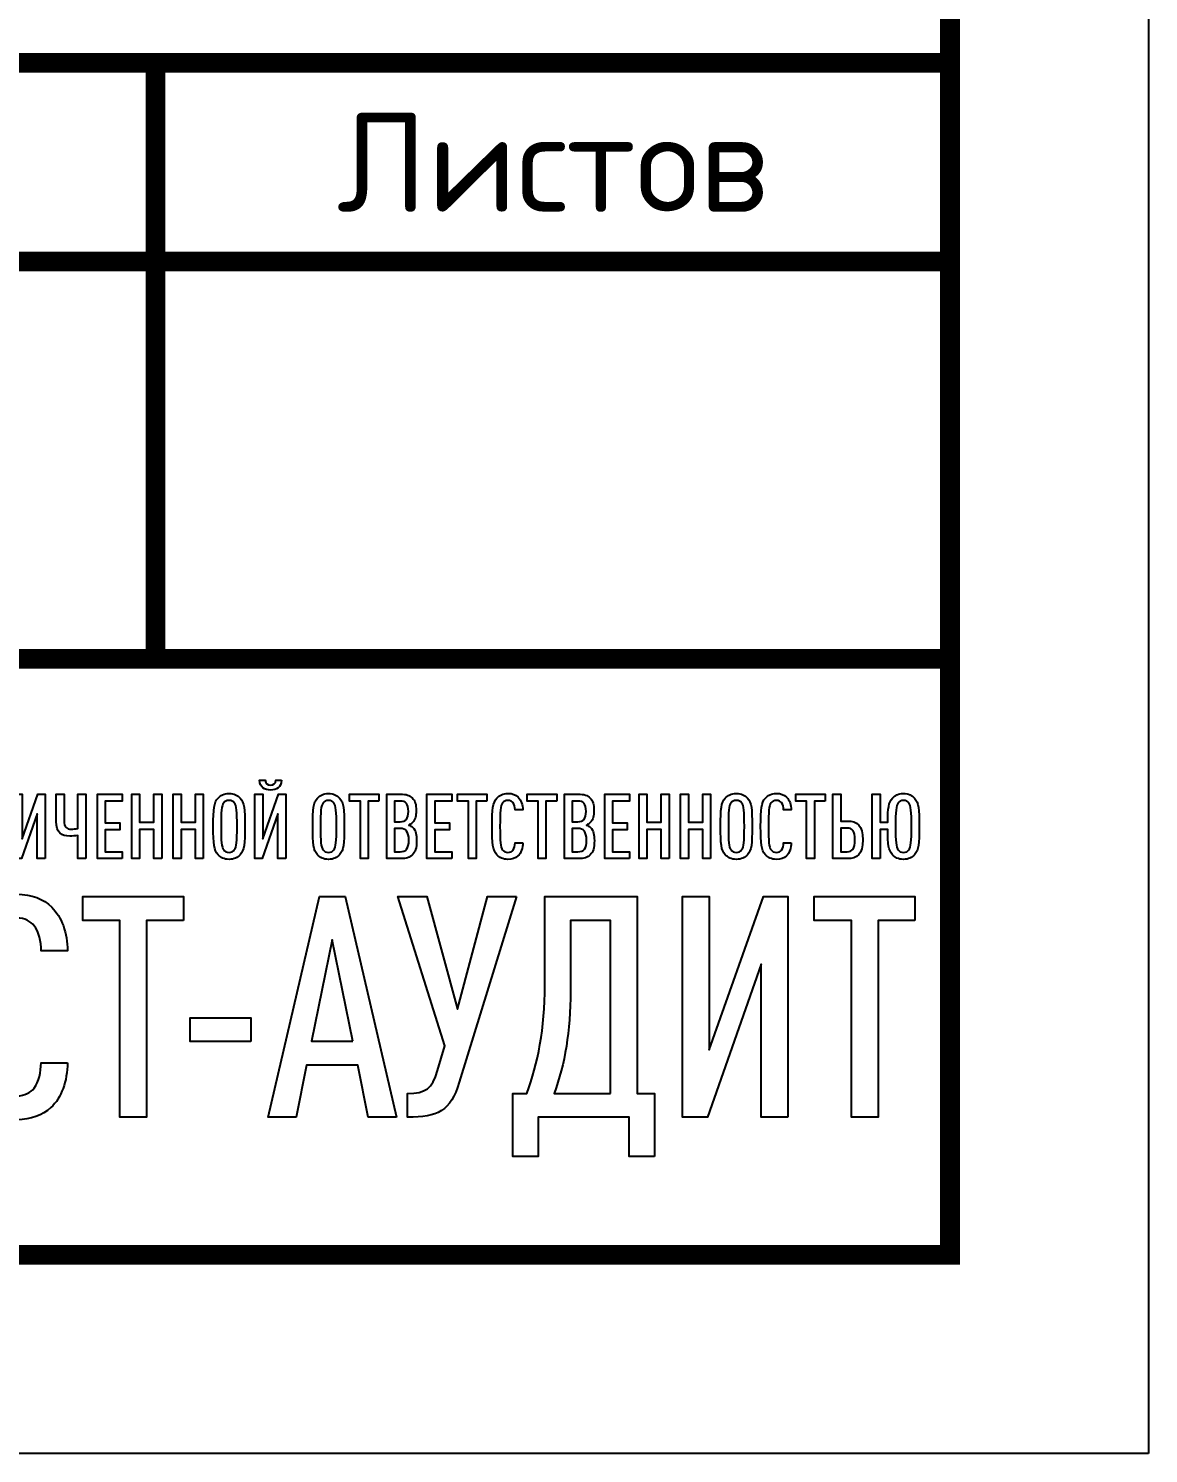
# Model space of a CAD drawing. Header units: millimetres. Extents: x -112426 to 6776, y 1218 to 38707.
# Drawn here: x 4247.24 to 4275.43, y 2272.46 to 2308.32 of the extents above; entities that cross this region are included whole.
import ezdxf
from ezdxf.enums import TextEntityAlignment as Align

# ---------------------------------------------------------------- set-up
doc = ezdxf.new("R2010")
doc.units = ezdxf.units.MM
doc.layers.add('layer 1', color=7, linetype='Continuous')
doc.styles.add('-ISOCPEUR-', font='isocpeur.ttf')

# ---------------------------------------------------------------- blocks, each defined once
blk = doc.blocks.new('Лого')
at = {"layer": 'layer 1', "color": 159}
for points, knots in [([(6.6198, 2.3792), (6.6198, 2.3792), (6.5883, 2.3792), (6.5883, 2.3792), (6.5883, 2.3792), (6.5862, 2.3604), (6.5751, 2.3523), (6.5583, 2.3523), (6.5583, 2.3523), (6.5415, 2.3523), (6.5304, 2.3604), (6.5283, 2.3792), (6.5283, 2.3792), (6.5283, 2.3792), (6.4968, 2.3792), (6.4968, 2.3792), (6.4968, 2.3792), (6.4994, 2.3391), (6.5243, 2.3239), (6.5583, 2.3239), (6.5583, 2.3239), (6.5923, 2.3239), (6.6172, 2.3391), (6.6198, 2.3792)], [0, 0, 0, 0, 0.142857, 0.142857, 0.142857, 0.142857, 0.285714, 0.285714, 0.285714, 0.285714, 0.428571, 0.428571, 0.428571, 0.428571, 0.571429, 0.571429, 0.571429, 0.571429, 0.714286, 0.714286, 0.714286, 0.714286, 1, 1, 1, 1]), ([(5.2946, 1.9399), (5.2946, 1.9399), (5.2946, 2.3015), (5.2946, 2.3015), (5.2946, 2.3015), (5.2946, 2.3015), (5.2545, 2.3015), (5.2545, 2.3015), (5.2545, 2.3015), (5.2545, 2.3015), (5.1656, 2.0501), (5.1656, 2.0501), (5.1656, 2.0501), (5.1656, 2.0501), (5.1656, 2.3015), (5.1656, 2.3015), (5.1656, 2.3015), (5.1656, 2.3015), (5.1219, 2.3015), (5.1219, 2.3015), (5.1219, 2.3015), (5.1219, 2.3015), (5.1219, 1.9399), (5.1219, 1.9399), (5.1219, 1.9399), (5.1219, 1.9399), (5.1625, 1.9399), (5.1625, 1.9399), (5.1625, 1.9399), (5.1625, 1.9399), (5.2509, 2.1908), (5.2509, 2.1908), (5.2509, 2.1908), (5.2509, 2.1908), (5.2509, 1.9399), (5.2509, 1.9399), (5.2509, 1.9399), (5.2509, 1.9399), (5.2946, 1.9399), (5.2946, 1.9399)], [0, 0, 0, 0, 0.090909, 0.090909, 0.090909, 0.090909, 0.181818, 0.181818, 0.181818, 0.181818, 0.272727, 0.272727, 0.272727, 0.272727, 0.363636, 0.363636, 0.363636, 0.363636, 0.454545, 0.454545, 0.454545, 0.454545, 0.545455, 0.545455, 0.545455, 0.545455, 0.636364, 0.636364, 0.636364, 0.636364, 0.727273, 0.727273, 0.727273, 0.727273, 0.818182, 0.818182, 0.818182, 0.818182, 1, 1, 1, 1]), ([(5.5227, 1.9399), (5.5227, 1.9399), (5.5227, 2.3015), (5.5227, 2.3015), (5.5227, 2.3015), (5.5227, 2.3015), (5.479, 2.3015), (5.479, 2.3015), (5.479, 2.3015), (5.479, 2.3015), (5.479, 2.1085), (5.479, 2.1085), (5.479, 2.1085), (5.4658, 2.1065), (5.4546, 2.1055), (5.4404, 2.1055), (5.4404, 2.1055), (5.4165, 2.1055), (5.4013, 2.1141), (5.4013, 2.1532), (5.4013, 2.1532), (5.4013, 2.1532), (5.4013, 2.3015), (5.4013, 2.3015), (5.4013, 2.3015), (5.4013, 2.3015), (5.3576, 2.3015), (5.3576, 2.3015), (5.3576, 2.3015), (5.3576, 2.3015), (5.3576, 2.1486), (5.3576, 2.1486), (5.3576, 2.1486), (5.3576, 2.0867), (5.384, 2.0664), (5.4338, 2.0664), (5.4338, 2.0664), (5.4485, 2.0664), (5.4627, 2.0674), (5.479, 2.0699), (5.479, 2.0699), (5.479, 2.0699), (5.479, 1.9399), (5.479, 1.9399), (5.479, 1.9399), (5.479, 1.9399), (5.5227, 1.9399), (5.5227, 1.9399)], [0, 0, 0, 0, 0.076923, 0.076923, 0.076923, 0.076923, 0.153846, 0.153846, 0.153846, 0.153846, 0.230769, 0.230769, 0.230769, 0.230769, 0.307692, 0.307692, 0.307692, 0.307692, 0.384615, 0.384615, 0.384615, 0.384615, 0.461538, 0.461538, 0.461538, 0.461538, 0.538462, 0.538462, 0.538462, 0.538462, 0.615385, 0.615385, 0.615385, 0.615385, 0.692308, 0.692308, 0.692308, 0.692308, 0.769231, 0.769231, 0.769231, 0.769231, 0.846154, 0.846154, 0.846154, 0.846154, 1, 1, 1, 1]), ([(5.7273, 1.9399), (5.7273, 1.9399), (5.7273, 1.979), (5.7273, 1.979), (5.7273, 1.979), (5.7273, 1.979), (5.6314, 1.979), (5.6314, 1.979), (5.6314, 1.979), (5.6314, 1.979), (5.6314, 2.1019), (5.6314, 2.1019), (5.6314, 2.1019), (5.6314, 2.1019), (5.7141, 2.1019), (5.7141, 2.1019), (5.7141, 2.1019), (5.7141, 2.1019), (5.7141, 2.141), (5.7141, 2.141), (5.7141, 2.141), (5.7141, 2.141), (5.6314, 2.141), (5.6314, 2.141), (5.6314, 2.141), (5.6314, 2.141), (5.6314, 2.2624), (5.6314, 2.2624), (5.6314, 2.2624), (5.6314, 2.2624), (5.7273, 2.2624), (5.7273, 2.2624), (5.7273, 2.2624), (5.7273, 2.2624), (5.7273, 2.3015), (5.7273, 2.3015), (5.7273, 2.3015), (5.7273, 2.3015), (5.5877, 2.3015), (5.5877, 2.3015), (5.5877, 2.3015), (5.5877, 2.3015), (5.5877, 1.9399), (5.5877, 1.9399), (5.5877, 1.9399), (5.5877, 1.9399), (5.7273, 1.9399), (5.7273, 1.9399)], [0, 0, 0, 0, 0.076923, 0.076923, 0.076923, 0.076923, 0.153846, 0.153846, 0.153846, 0.153846, 0.230769, 0.230769, 0.230769, 0.230769, 0.307692, 0.307692, 0.307692, 0.307692, 0.384615, 0.384615, 0.384615, 0.384615, 0.461538, 0.461538, 0.461538, 0.461538, 0.538462, 0.538462, 0.538462, 0.538462, 0.615385, 0.615385, 0.615385, 0.615385, 0.692308, 0.692308, 0.692308, 0.692308, 0.769231, 0.769231, 0.769231, 0.769231, 0.846154, 0.846154, 0.846154, 0.846154, 1, 1, 1, 1]), ([(5.9483, 1.9399), (5.9483, 1.9399), (5.9483, 2.3015), (5.9483, 2.3015), (5.9483, 2.3015), (5.9483, 2.3015), (5.9046, 2.3015), (5.9046, 2.3015), (5.9046, 2.3015), (5.9046, 2.3015), (5.9046, 2.1436), (5.9046, 2.1436), (5.9046, 2.1436), (5.9046, 2.1436), (5.8244, 2.1436), (5.8244, 2.1436), (5.8244, 2.1436), (5.8244, 2.1436), (5.8244, 2.3015), (5.8244, 2.3015), (5.8244, 2.3015), (5.8244, 2.3015), (5.7807, 2.3015), (5.7807, 2.3015), (5.7807, 2.3015), (5.7807, 2.3015), (5.7807, 1.9399), (5.7807, 1.9399), (5.7807, 1.9399), (5.7807, 1.9399), (5.8244, 1.9399), (5.8244, 1.9399), (5.8244, 1.9399), (5.8244, 1.9399), (5.8244, 2.1039), (5.8244, 2.1039), (5.8244, 2.1039), (5.8244, 2.1039), (5.9046, 2.1039), (5.9046, 2.1039), (5.9046, 2.1039), (5.9046, 2.1039), (5.9046, 1.9399), (5.9046, 1.9399), (5.9046, 1.9399), (5.9046, 1.9399), (5.9483, 1.9399), (5.9483, 1.9399)], [0, 0, 0, 0, 0.076923, 0.076923, 0.076923, 0.076923, 0.153846, 0.153846, 0.153846, 0.153846, 0.230769, 0.230769, 0.230769, 0.230769, 0.307692, 0.307692, 0.307692, 0.307692, 0.384615, 0.384615, 0.384615, 0.384615, 0.461538, 0.461538, 0.461538, 0.461538, 0.538462, 0.538462, 0.538462, 0.538462, 0.615385, 0.615385, 0.615385, 0.615385, 0.692308, 0.692308, 0.692308, 0.692308, 0.769231, 0.769231, 0.769231, 0.769231, 0.846154, 0.846154, 0.846154, 0.846154, 1, 1, 1, 1]), ([(6.1809, 1.9399), (6.1809, 1.9399), (6.1809, 2.3015), (6.1809, 2.3015), (6.1809, 2.3015), (6.1809, 2.3015), (6.1372, 2.3015), (6.1372, 2.3015), (6.1372, 2.3015), (6.1372, 2.3015), (6.1372, 2.1436), (6.1372, 2.1436), (6.1372, 2.1436), (6.1372, 2.1436), (6.057, 2.1436), (6.057, 2.1436), (6.057, 2.1436), (6.057, 2.1436), (6.057, 2.3015), (6.057, 2.3015), (6.057, 2.3015), (6.057, 2.3015), (6.0133, 2.3015), (6.0133, 2.3015), (6.0133, 2.3015), (6.0133, 2.3015), (6.0133, 1.9399), (6.0133, 1.9399), (6.0133, 1.9399), (6.0133, 1.9399), (6.057, 1.9399), (6.057, 1.9399), (6.057, 1.9399), (6.057, 1.9399), (6.057, 2.1039), (6.057, 2.1039), (6.057, 2.1039), (6.057, 2.1039), (6.1372, 2.1039), (6.1372, 2.1039), (6.1372, 2.1039), (6.1372, 2.1039), (6.1372, 1.9399), (6.1372, 1.9399), (6.1372, 1.9399), (6.1372, 1.9399), (6.1809, 1.9399), (6.1809, 1.9399)], [0, 0, 0, 0, 0.076923, 0.076923, 0.076923, 0.076923, 0.153846, 0.153846, 0.153846, 0.153846, 0.230769, 0.230769, 0.230769, 0.230769, 0.307692, 0.307692, 0.307692, 0.307692, 0.384615, 0.384615, 0.384615, 0.384615, 0.461538, 0.461538, 0.461538, 0.461538, 0.538462, 0.538462, 0.538462, 0.538462, 0.615385, 0.615385, 0.615385, 0.615385, 0.692308, 0.692308, 0.692308, 0.692308, 0.769231, 0.769231, 0.769231, 0.769231, 0.846154, 0.846154, 0.846154, 0.846154, 1, 1, 1, 1]), ([(6.4141, 2.1207), (6.4141, 2.2208), (6.411, 2.2533), (6.3877, 2.2792), (6.3877, 2.2792), (6.3734, 2.2949), (6.3541, 2.3056), (6.3257, 2.3056), (6.3257, 2.3056), (6.2972, 2.3056), (6.2779, 2.2949), (6.2637, 2.2792), (6.2637, 2.2792), (6.2404, 2.2533), (6.2373, 2.2208), (6.2373, 2.1207), (6.2373, 2.1207), (6.2373, 2.0206), (6.2404, 1.9881), (6.2637, 1.9622), (6.2637, 1.9622), (6.2779, 1.9465), (6.2972, 1.9358), (6.3257, 1.9358), (6.3257, 1.9358), (6.3541, 1.9358), (6.3734, 1.9465), (6.3877, 1.9622), (6.3877, 1.9622), (6.411, 1.9881), (6.4141, 2.0206), (6.4141, 2.1207)], [0, 0, 0, 0, 0.111111, 0.111111, 0.111111, 0.111111, 0.222222, 0.222222, 0.222222, 0.222222, 0.333333, 0.333333, 0.333333, 0.333333, 0.444444, 0.444444, 0.444444, 0.444444, 0.555556, 0.555556, 0.555556, 0.555556, 0.666667, 0.666667, 0.666667, 0.666667, 0.777778, 0.777778, 0.777778, 0.777778, 1, 1, 1, 1]), ([(6.3704, 2.1207), (6.3704, 2.0349), (6.3678, 2.0059), (6.3551, 1.9886), (6.3551, 1.9886), (6.349, 1.9805), (6.3399, 1.9749), (6.3257, 1.9749), (6.3257, 1.9749), (6.3115, 1.9749), (6.3018, 1.9805), (6.2957, 1.9886), (6.2957, 1.9886), (6.283, 2.0059), (6.281, 2.0349), (6.281, 2.1207), (6.281, 2.1207), (6.281, 2.2065), (6.283, 2.2355), (6.2957, 2.2528), (6.2957, 2.2528), (6.3018, 2.2609), (6.3115, 2.2665), (6.3257, 2.2665), (6.3257, 2.2665), (6.3399, 2.2665), (6.349, 2.2609), (6.3551, 2.2528), (6.3551, 2.2528), (6.3678, 2.2355), (6.3704, 2.2065), (6.3704, 2.1207)], [0, 0, 0, 0, 0.111111, 0.111111, 0.111111, 0.111111, 0.222222, 0.222222, 0.222222, 0.222222, 0.333333, 0.333333, 0.333333, 0.333333, 0.444444, 0.444444, 0.444444, 0.444444, 0.555556, 0.555556, 0.555556, 0.555556, 0.666667, 0.666667, 0.666667, 0.666667, 0.777778, 0.777778, 0.777778, 0.777778, 1, 1, 1, 1]), ([(6.6431, 1.9399), (6.6431, 1.9399), (6.6431, 2.3015), (6.6431, 2.3015), (6.6431, 2.3015), (6.6431, 2.3015), (6.603, 2.3015), (6.603, 2.3015), (6.603, 2.3015), (6.603, 2.3015), (6.5141, 2.0501), (6.5141, 2.0501), (6.5141, 2.0501), (6.5141, 2.0501), (6.5141, 2.3015), (6.5141, 2.3015), (6.5141, 2.3015), (6.5141, 2.3015), (6.4704, 2.3015), (6.4704, 2.3015), (6.4704, 2.3015), (6.4704, 2.3015), (6.4704, 1.9399), (6.4704, 1.9399), (6.4704, 1.9399), (6.4704, 1.9399), (6.5111, 1.9399), (6.5111, 1.9399), (6.5111, 1.9399), (6.5111, 1.9399), (6.5994, 2.1908), (6.5994, 2.1908), (6.5994, 2.1908), (6.5994, 2.1908), (6.5994, 1.9399), (6.5994, 1.9399), (6.5994, 1.9399), (6.5994, 1.9399), (6.6431, 1.9399), (6.6431, 1.9399)], [0, 0, 0, 0, 0.090909, 0.090909, 0.090909, 0.090909, 0.181818, 0.181818, 0.181818, 0.181818, 0.272727, 0.272727, 0.272727, 0.272727, 0.363636, 0.363636, 0.363636, 0.363636, 0.454545, 0.454545, 0.454545, 0.454545, 0.545455, 0.545455, 0.545455, 0.545455, 0.636364, 0.636364, 0.636364, 0.636364, 0.727273, 0.727273, 0.727273, 0.727273, 0.818182, 0.818182, 0.818182, 0.818182, 1, 1, 1, 1]), ([(6.9712, 2.1207), (6.9712, 2.2208), (6.9682, 2.2533), (6.9448, 2.2792), (6.9448, 2.2792), (6.9306, 2.2949), (6.9113, 2.3056), (6.8829, 2.3056), (6.8829, 2.3056), (6.8544, 2.3056), (6.8351, 2.2949), (6.8209, 2.2792), (6.8209, 2.2792), (6.7975, 2.2533), (6.7945, 2.2208), (6.7945, 2.1207), (6.7945, 2.1207), (6.7945, 2.0206), (6.7975, 1.9881), (6.8209, 1.9622), (6.8209, 1.9622), (6.8351, 1.9465), (6.8544, 1.9358), (6.8829, 1.9358), (6.8829, 1.9358), (6.9113, 1.9358), (6.9306, 1.9465), (6.9448, 1.9622), (6.9448, 1.9622), (6.9682, 1.9881), (6.9712, 2.0206), (6.9712, 2.1207)], [0, 0, 0, 0, 0.111111, 0.111111, 0.111111, 0.111111, 0.222222, 0.222222, 0.222222, 0.222222, 0.333333, 0.333333, 0.333333, 0.333333, 0.444444, 0.444444, 0.444444, 0.444444, 0.555556, 0.555556, 0.555556, 0.555556, 0.666667, 0.666667, 0.666667, 0.666667, 0.777778, 0.777778, 0.777778, 0.777778, 1, 1, 1, 1]), ([(6.9276, 2.1207), (6.9276, 2.0349), (6.925, 2.0059), (6.9123, 1.9886), (6.9123, 1.9886), (6.9062, 1.9805), (6.8971, 1.9749), (6.8829, 1.9749), (6.8829, 1.9749), (6.8686, 1.9749), (6.859, 1.9805), (6.8529, 1.9886), (6.8529, 1.9886), (6.8402, 2.0059), (6.8382, 2.0349), (6.8382, 2.1207), (6.8382, 2.1207), (6.8382, 2.2065), (6.8402, 2.2355), (6.8529, 2.2528), (6.8529, 2.2528), (6.859, 2.2609), (6.8686, 2.2665), (6.8829, 2.2665), (6.8829, 2.2665), (6.8971, 2.2665), (6.9062, 2.2609), (6.9123, 2.2528), (6.9123, 2.2528), (6.925, 2.2355), (6.9276, 2.2065), (6.9276, 2.1207)], [0, 0, 0, 0, 0.111111, 0.111111, 0.111111, 0.111111, 0.222222, 0.222222, 0.222222, 0.222222, 0.333333, 0.333333, 0.333333, 0.333333, 0.444444, 0.444444, 0.444444, 0.444444, 0.555556, 0.555556, 0.555556, 0.555556, 0.666667, 0.666667, 0.666667, 0.666667, 0.777778, 0.777778, 0.777778, 0.777778, 1, 1, 1, 1]), ([(7.1658, 2.2624), (7.1658, 2.2624), (7.1658, 2.3015), (7.1658, 2.3015), (7.1658, 2.3015), (7.1658, 2.3015), (7.0007, 2.3015), (7.0007, 2.3015), (7.0007, 2.3015), (7.0007, 2.3015), (7.0007, 2.2624), (7.0007, 2.2624), (7.0007, 2.2624), (7.0007, 2.2624), (7.0617, 2.2624), (7.0617, 2.2624), (7.0617, 2.2624), (7.0617, 2.2624), (7.0617, 1.9399), (7.0617, 1.9399), (7.0617, 1.9399), (7.0617, 1.9399), (7.1053, 1.9399), (7.1053, 1.9399), (7.1053, 1.9399), (7.1053, 1.9399), (7.1053, 2.2624), (7.1053, 2.2624), (7.1053, 2.2624), (7.1053, 2.2624), (7.1658, 2.2624), (7.1658, 2.2624)], [0, 0, 0, 0, 0.111111, 0.111111, 0.111111, 0.111111, 0.222222, 0.222222, 0.222222, 0.222222, 0.333333, 0.333333, 0.333333, 0.333333, 0.444444, 0.444444, 0.444444, 0.444444, 0.555556, 0.555556, 0.555556, 0.555556, 0.666667, 0.666667, 0.666667, 0.666667, 0.777778, 0.777778, 0.777778, 0.777778, 1, 1, 1, 1]), ([(7.3766, 2.0415), (7.3766, 2.0725), (7.3735, 2.0968), (7.3547, 2.1151), (7.3547, 2.1151), (7.3486, 2.1207), (7.3405, 2.1258), (7.3324, 2.1283), (7.3324, 2.1283), (7.3395, 2.1314), (7.3466, 2.1359), (7.3527, 2.142), (7.3527, 2.142), (7.3705, 2.1593), (7.374, 2.1806), (7.374, 2.2065), (7.374, 2.2065), (7.374, 2.2457), (7.3684, 2.2634), (7.3527, 2.2797), (7.3527, 2.2797), (7.338, 2.2949), (7.3187, 2.3015), (7.2867, 2.3015), (7.2867, 2.3015), (7.2867, 2.3015), (7.209, 2.3015), (7.209, 2.3015), (7.209, 2.3015), (7.209, 2.3015), (7.209, 1.9399), (7.209, 1.9399), (7.209, 1.9399), (7.209, 1.9399), (7.2867, 1.9399), (7.2867, 1.9399), (7.2867, 1.9399), (7.3187, 1.9399), (7.3385, 1.9465), (7.3532, 1.9617), (7.3532, 1.9617), (7.3695, 1.9785), (7.3766, 1.9978), (7.3766, 2.0415)], [0, 0, 0, 0, 0.083333, 0.083333, 0.083333, 0.083333, 0.166667, 0.166667, 0.166667, 0.166667, 0.25, 0.25, 0.25, 0.25, 0.333333, 0.333333, 0.333333, 0.333333, 0.416667, 0.416667, 0.416667, 0.416667, 0.5, 0.5, 0.5, 0.5, 0.583333, 0.583333, 0.583333, 0.583333, 0.666667, 0.666667, 0.666667, 0.666667, 0.75, 0.75, 0.75, 0.75, 0.833333, 0.833333, 0.833333, 0.833333, 1, 1, 1, 1]), ([(7.3303, 2.2045), (7.3303, 2.1634), (7.3156, 2.1466), (7.2846, 2.1466), (7.2846, 2.1466), (7.2846, 2.1466), (7.2526, 2.1466), (7.2526, 2.1466), (7.2526, 2.1466), (7.2526, 2.1466), (7.2526, 2.2624), (7.2526, 2.2624), (7.2526, 2.2624), (7.2526, 2.2624), (7.2846, 2.2624), (7.2846, 2.2624), (7.2846, 2.2624), (7.3161, 2.2624), (7.3303, 2.2482), (7.3303, 2.2045)], [0, 0, 0, 0, 0.166667, 0.166667, 0.166667, 0.166667, 0.333333, 0.333333, 0.333333, 0.333333, 0.5, 0.5, 0.5, 0.5, 0.666667, 0.666667, 0.666667, 0.666667, 1, 1, 1, 1]), ([(7.5741, 1.9399), (7.5741, 1.9399), (7.5741, 1.979), (7.5741, 1.979), (7.5741, 1.979), (7.5741, 1.979), (7.4782, 1.979), (7.4782, 1.979), (7.4782, 1.979), (7.4782, 1.979), (7.4782, 2.1019), (7.4782, 2.1019), (7.4782, 2.1019), (7.4782, 2.1019), (7.5609, 2.1019), (7.5609, 2.1019), (7.5609, 2.1019), (7.5609, 2.1019), (7.5609, 2.141), (7.5609, 2.141), (7.5609, 2.141), (7.5609, 2.141), (7.4782, 2.141), (7.4782, 2.141), (7.4782, 2.141), (7.4782, 2.141), (7.4782, 2.2624), (7.4782, 2.2624), (7.4782, 2.2624), (7.4782, 2.2624), (7.5741, 2.2624), (7.5741, 2.2624), (7.5741, 2.2624), (7.5741, 2.2624), (7.5741, 2.3015), (7.5741, 2.3015), (7.5741, 2.3015), (7.5741, 2.3015), (7.4345, 2.3015), (7.4345, 2.3015), (7.4345, 2.3015), (7.4345, 2.3015), (7.4345, 1.9399), (7.4345, 1.9399), (7.4345, 1.9399), (7.4345, 1.9399), (7.5741, 1.9399), (7.5741, 1.9399)], [0, 0, 0, 0, 0.076923, 0.076923, 0.076923, 0.076923, 0.153846, 0.153846, 0.153846, 0.153846, 0.230769, 0.230769, 0.230769, 0.230769, 0.307692, 0.307692, 0.307692, 0.307692, 0.384615, 0.384615, 0.384615, 0.384615, 0.461538, 0.461538, 0.461538, 0.461538, 0.538462, 0.538462, 0.538462, 0.538462, 0.615385, 0.615385, 0.615385, 0.615385, 0.692308, 0.692308, 0.692308, 0.692308, 0.769231, 0.769231, 0.769231, 0.769231, 0.846154, 0.846154, 0.846154, 0.846154, 1, 1, 1, 1]), ([(7.7707, 2.2624), (7.7707, 2.2624), (7.7707, 2.3015), (7.7707, 2.3015), (7.7707, 2.3015), (7.7707, 2.3015), (7.6056, 2.3015), (7.6056, 2.3015), (7.6056, 2.3015), (7.6056, 2.3015), (7.6056, 2.2624), (7.6056, 2.2624), (7.6056, 2.2624), (7.6056, 2.2624), (7.6666, 2.2624), (7.6666, 2.2624), (7.6666, 2.2624), (7.6666, 2.2624), (7.6666, 1.9399), (7.6666, 1.9399), (7.6666, 1.9399), (7.6666, 1.9399), (7.7103, 1.9399), (7.7103, 1.9399), (7.7103, 1.9399), (7.7103, 1.9399), (7.7103, 2.2624), (7.7103, 2.2624), (7.7103, 2.2624), (7.7103, 2.2624), (7.7707, 2.2624), (7.7707, 2.2624)], [0, 0, 0, 0, 0.111111, 0.111111, 0.111111, 0.111111, 0.222222, 0.222222, 0.222222, 0.222222, 0.333333, 0.333333, 0.333333, 0.333333, 0.444444, 0.444444, 0.444444, 0.444444, 0.555556, 0.555556, 0.555556, 0.555556, 0.666667, 0.666667, 0.666667, 0.666667, 0.777778, 0.777778, 0.777778, 0.777778, 1, 1, 1, 1]), ([(7.9719, 2.0293), (7.9719, 2.0293), (7.9287, 2.0293), (7.9287, 2.0293), (7.9287, 2.0293), (7.9282, 2.014), (7.9251, 1.9983), (7.917, 1.9876), (7.917, 1.9876), (7.9114, 1.9805), (7.9023, 1.9749), (7.8886, 1.9749), (7.8886, 1.9749), (7.8743, 1.9749), (7.8647, 1.9805), (7.8586, 1.9886), (7.8586, 1.9886), (7.8459, 2.0059), (7.8439, 2.0349), (7.8439, 2.1207), (7.8439, 2.1207), (7.8439, 2.2065), (7.8459, 2.2355), (7.8586, 2.2528), (7.8586, 2.2528), (7.8647, 2.2609), (7.8743, 2.2665), (7.8886, 2.2665), (7.8886, 2.2665), (7.9023, 2.2665), (7.9114, 2.2609), (7.917, 2.2538), (7.917, 2.2538), (7.9256, 2.2431), (7.9282, 2.2279), (7.9287, 2.2126), (7.9287, 2.2126), (7.9287, 2.2126), (7.9719, 2.2126), (7.9719, 2.2126), (7.9719, 2.2126), (7.9713, 2.2421), (7.9627, 2.268), (7.946, 2.2843), (7.946, 2.2843), (7.9317, 2.298), (7.914, 2.3056), (7.8886, 2.3056), (7.8886, 2.3056), (7.8601, 2.3056), (7.8403, 2.2949), (7.8266, 2.2792), (7.8266, 2.2792), (7.8027, 2.2517), (7.8002, 2.2208), (7.8002, 2.1207), (7.8002, 2.1207), (7.8002, 2.0206), (7.8027, 1.9897), (7.8266, 1.9622), (7.8266, 1.9622), (7.8403, 1.9465), (7.8601, 1.9358), (7.8886, 1.9358), (7.8886, 1.9358), (7.9124, 1.9358), (7.9302, 1.9429), (7.9444, 1.9556), (7.9444, 1.9556), (7.9622, 1.9719), (7.9713, 1.9988), (7.9719, 2.0293)], [0, 0, 0, 0, 0.052632, 0.052632, 0.052632, 0.052632, 0.105263, 0.105263, 0.105263, 0.105263, 0.157895, 0.157895, 0.157895, 0.157895, 0.210526, 0.210526, 0.210526, 0.210526, 0.263158, 0.263158, 0.263158, 0.263158, 0.315789, 0.315789, 0.315789, 0.315789, 0.368421, 0.368421, 0.368421, 0.368421, 0.421053, 0.421053, 0.421053, 0.421053, 0.473684, 0.473684, 0.473684, 0.473684, 0.526316, 0.526316, 0.526316, 0.526316, 0.578947, 0.578947, 0.578947, 0.578947, 0.631579, 0.631579, 0.631579, 0.631579, 0.684211, 0.684211, 0.684211, 0.684211, 0.736842, 0.736842, 0.736842, 0.736842, 0.789474, 0.789474, 0.789474, 0.789474, 0.842105, 0.842105, 0.842105, 0.842105, 0.894737, 0.894737, 0.894737, 0.894737, 1, 1, 1, 1]), ([(8.1618, 2.2624), (8.1618, 2.2624), (8.1618, 2.3015), (8.1618, 2.3015), (8.1618, 2.3015), (8.1618, 2.3015), (7.9967, 2.3015), (7.9967, 2.3015), (7.9967, 2.3015), (7.9967, 2.3015), (7.9967, 2.2624), (7.9967, 2.2624), (7.9967, 2.2624), (7.9967, 2.2624), (8.0577, 2.2624), (8.0577, 2.2624), (8.0577, 2.2624), (8.0577, 2.2624), (8.0577, 1.9399), (8.0577, 1.9399), (8.0577, 1.9399), (8.0577, 1.9399), (8.1014, 1.9399), (8.1014, 1.9399), (8.1014, 1.9399), (8.1014, 1.9399), (8.1014, 2.2624), (8.1014, 2.2624), (8.1014, 2.2624), (8.1014, 2.2624), (8.1618, 2.2624), (8.1618, 2.2624)], [0, 0, 0, 0, 0.111111, 0.111111, 0.111111, 0.111111, 0.222222, 0.222222, 0.222222, 0.222222, 0.333333, 0.333333, 0.333333, 0.333333, 0.444444, 0.444444, 0.444444, 0.444444, 0.555556, 0.555556, 0.555556, 0.555556, 0.666667, 0.666667, 0.666667, 0.666667, 0.777778, 0.777778, 0.777778, 0.777778, 1, 1, 1, 1]), ([(8.3726, 2.0415), (8.3726, 2.0725), (8.3696, 2.0968), (8.3508, 2.1151), (8.3508, 2.1151), (8.3447, 2.1207), (8.3365, 2.1258), (8.3284, 2.1283), (8.3284, 2.1283), (8.3355, 2.1314), (8.3426, 2.1359), (8.3487, 2.142), (8.3487, 2.142), (8.3665, 2.1593), (8.3701, 2.1806), (8.3701, 2.2065), (8.3701, 2.2065), (8.3701, 2.2457), (8.3645, 2.2634), (8.3487, 2.2797), (8.3487, 2.2797), (8.334, 2.2949), (8.3147, 2.3015), (8.2827, 2.3015), (8.2827, 2.3015), (8.2827, 2.3015), (8.205, 2.3015), (8.205, 2.3015), (8.205, 2.3015), (8.205, 2.3015), (8.205, 1.9399), (8.205, 1.9399), (8.205, 1.9399), (8.205, 1.9399), (8.2827, 1.9399), (8.2827, 1.9399), (8.2827, 1.9399), (8.3147, 1.9399), (8.3345, 1.9465), (8.3492, 1.9617), (8.3492, 1.9617), (8.3655, 1.9785), (8.3726, 1.9978), (8.3726, 2.0415)], [0, 0, 0, 0, 0.083333, 0.083333, 0.083333, 0.083333, 0.166667, 0.166667, 0.166667, 0.166667, 0.25, 0.25, 0.25, 0.25, 0.333333, 0.333333, 0.333333, 0.333333, 0.416667, 0.416667, 0.416667, 0.416667, 0.5, 0.5, 0.5, 0.5, 0.583333, 0.583333, 0.583333, 0.583333, 0.666667, 0.666667, 0.666667, 0.666667, 0.75, 0.75, 0.75, 0.75, 0.833333, 0.833333, 0.833333, 0.833333, 1, 1, 1, 1]), ([(8.3264, 2.2045), (8.3264, 2.1634), (8.3117, 2.1466), (8.2807, 2.1466), (8.2807, 2.1466), (8.2807, 2.1466), (8.2487, 2.1466), (8.2487, 2.1466), (8.2487, 2.1466), (8.2487, 2.1466), (8.2487, 2.2624), (8.2487, 2.2624), (8.2487, 2.2624), (8.2487, 2.2624), (8.2807, 2.2624), (8.2807, 2.2624), (8.2807, 2.2624), (8.3122, 2.2624), (8.3264, 2.2482), (8.3264, 2.2045)], [0, 0, 0, 0, 0.166667, 0.166667, 0.166667, 0.166667, 0.333333, 0.333333, 0.333333, 0.333333, 0.5, 0.5, 0.5, 0.5, 0.666667, 0.666667, 0.666667, 0.666667, 1, 1, 1, 1]), ([(8.5702, 1.9399), (8.5702, 1.9399), (8.5702, 1.979), (8.5702, 1.979), (8.5702, 1.979), (8.5702, 1.979), (8.4742, 1.979), (8.4742, 1.979), (8.4742, 1.979), (8.4742, 1.979), (8.4742, 2.1019), (8.4742, 2.1019), (8.4742, 2.1019), (8.4742, 2.1019), (8.557, 2.1019), (8.557, 2.1019), (8.557, 2.1019), (8.557, 2.1019), (8.557, 2.141), (8.557, 2.141), (8.557, 2.141), (8.557, 2.141), (8.4742, 2.141), (8.4742, 2.141), (8.4742, 2.141), (8.4742, 2.141), (8.4742, 2.2624), (8.4742, 2.2624), (8.4742, 2.2624), (8.4742, 2.2624), (8.5702, 2.2624), (8.5702, 2.2624), (8.5702, 2.2624), (8.5702, 2.2624), (8.5702, 2.3015), (8.5702, 2.3015), (8.5702, 2.3015), (8.5702, 2.3015), (8.4305, 2.3015), (8.4305, 2.3015), (8.4305, 2.3015), (8.4305, 2.3015), (8.4305, 1.9399), (8.4305, 1.9399), (8.4305, 1.9399), (8.4305, 1.9399), (8.5702, 1.9399), (8.5702, 1.9399)], [0, 0, 0, 0, 0.076923, 0.076923, 0.076923, 0.076923, 0.153846, 0.153846, 0.153846, 0.153846, 0.230769, 0.230769, 0.230769, 0.230769, 0.307692, 0.307692, 0.307692, 0.307692, 0.384615, 0.384615, 0.384615, 0.384615, 0.461538, 0.461538, 0.461538, 0.461538, 0.538462, 0.538462, 0.538462, 0.538462, 0.615385, 0.615385, 0.615385, 0.615385, 0.692308, 0.692308, 0.692308, 0.692308, 0.769231, 0.769231, 0.769231, 0.769231, 0.846154, 0.846154, 0.846154, 0.846154, 1, 1, 1, 1]), ([(8.7911, 1.9399), (8.7911, 1.9399), (8.7911, 2.3015), (8.7911, 2.3015), (8.7911, 2.3015), (8.7911, 2.3015), (8.7474, 2.3015), (8.7474, 2.3015), (8.7474, 2.3015), (8.7474, 2.3015), (8.7474, 2.1436), (8.7474, 2.1436), (8.7474, 2.1436), (8.7474, 2.1436), (8.6672, 2.1436), (8.6672, 2.1436), (8.6672, 2.1436), (8.6672, 2.1436), (8.6672, 2.3015), (8.6672, 2.3015), (8.6672, 2.3015), (8.6672, 2.3015), (8.6235, 2.3015), (8.6235, 2.3015), (8.6235, 2.3015), (8.6235, 2.3015), (8.6235, 1.9399), (8.6235, 1.9399), (8.6235, 1.9399), (8.6235, 1.9399), (8.6672, 1.9399), (8.6672, 1.9399), (8.6672, 1.9399), (8.6672, 1.9399), (8.6672, 2.1039), (8.6672, 2.1039), (8.6672, 2.1039), (8.6672, 2.1039), (8.7474, 2.1039), (8.7474, 2.1039), (8.7474, 2.1039), (8.7474, 2.1039), (8.7474, 1.9399), (8.7474, 1.9399), (8.7474, 1.9399), (8.7474, 1.9399), (8.7911, 1.9399), (8.7911, 1.9399)], [0, 0, 0, 0, 0.076923, 0.076923, 0.076923, 0.076923, 0.153846, 0.153846, 0.153846, 0.153846, 0.230769, 0.230769, 0.230769, 0.230769, 0.307692, 0.307692, 0.307692, 0.307692, 0.384615, 0.384615, 0.384615, 0.384615, 0.461538, 0.461538, 0.461538, 0.461538, 0.538462, 0.538462, 0.538462, 0.538462, 0.615385, 0.615385, 0.615385, 0.615385, 0.692308, 0.692308, 0.692308, 0.692308, 0.769231, 0.769231, 0.769231, 0.769231, 0.846154, 0.846154, 0.846154, 0.846154, 1, 1, 1, 1]), ([(9.0238, 1.9399), (9.0238, 1.9399), (9.0238, 2.3015), (9.0238, 2.3015), (9.0238, 2.3015), (9.0238, 2.3015), (8.9801, 2.3015), (8.9801, 2.3015), (8.9801, 2.3015), (8.9801, 2.3015), (8.9801, 2.1436), (8.9801, 2.1436), (8.9801, 2.1436), (8.9801, 2.1436), (8.8998, 2.1436), (8.8998, 2.1436), (8.8998, 2.1436), (8.8998, 2.1436), (8.8998, 2.3015), (8.8998, 2.3015), (8.8998, 2.3015), (8.8998, 2.3015), (8.8561, 2.3015), (8.8561, 2.3015), (8.8561, 2.3015), (8.8561, 2.3015), (8.8561, 1.9399), (8.8561, 1.9399), (8.8561, 1.9399), (8.8561, 1.9399), (8.8998, 1.9399), (8.8998, 1.9399), (8.8998, 1.9399), (8.8998, 1.9399), (8.8998, 2.1039), (8.8998, 2.1039), (8.8998, 2.1039), (8.8998, 2.1039), (8.9801, 2.1039), (8.9801, 2.1039), (8.9801, 2.1039), (8.9801, 2.1039), (8.9801, 1.9399), (8.9801, 1.9399), (8.9801, 1.9399), (8.9801, 1.9399), (9.0238, 1.9399), (9.0238, 1.9399)], [0, 0, 0, 0, 0.076923, 0.076923, 0.076923, 0.076923, 0.153846, 0.153846, 0.153846, 0.153846, 0.230769, 0.230769, 0.230769, 0.230769, 0.307692, 0.307692, 0.307692, 0.307692, 0.384615, 0.384615, 0.384615, 0.384615, 0.461538, 0.461538, 0.461538, 0.461538, 0.538462, 0.538462, 0.538462, 0.538462, 0.615385, 0.615385, 0.615385, 0.615385, 0.692308, 0.692308, 0.692308, 0.692308, 0.769231, 0.769231, 0.769231, 0.769231, 0.846154, 0.846154, 0.846154, 0.846154, 1, 1, 1, 1]), ([(9.2569, 2.1207), (9.2569, 2.2208), (9.2538, 2.2533), (9.2305, 2.2792), (9.2305, 2.2792), (9.2163, 2.2949), (9.197, 2.3056), (9.1685, 2.3056), (9.1685, 2.3056), (9.1401, 2.3056), (9.1208, 2.2949), (9.1065, 2.2792), (9.1065, 2.2792), (9.0832, 2.2533), (9.0801, 2.2208), (9.0801, 2.1207), (9.0801, 2.1207), (9.0801, 2.0206), (9.0832, 1.9881), (9.1065, 1.9622), (9.1065, 1.9622), (9.1208, 1.9465), (9.1401, 1.9358), (9.1685, 1.9358), (9.1685, 1.9358), (9.197, 1.9358), (9.2163, 1.9465), (9.2305, 1.9622), (9.2305, 1.9622), (9.2538, 1.9881), (9.2569, 2.0206), (9.2569, 2.1207)], [0, 0, 0, 0, 0.111111, 0.111111, 0.111111, 0.111111, 0.222222, 0.222222, 0.222222, 0.222222, 0.333333, 0.333333, 0.333333, 0.333333, 0.444444, 0.444444, 0.444444, 0.444444, 0.555556, 0.555556, 0.555556, 0.555556, 0.666667, 0.666667, 0.666667, 0.666667, 0.777778, 0.777778, 0.777778, 0.777778, 1, 1, 1, 1]), ([(9.2132, 2.1207), (9.2132, 2.0349), (9.2107, 2.0059), (9.198, 1.9886), (9.198, 1.9886), (9.1919, 1.9805), (9.1827, 1.9749), (9.1685, 1.9749), (9.1685, 1.9749), (9.1543, 1.9749), (9.1446, 1.9805), (9.1385, 1.9886), (9.1385, 1.9886), (9.1259, 2.0059), (9.1238, 2.0349), (9.1238, 2.1207), (9.1238, 2.1207), (9.1238, 2.2065), (9.1259, 2.2355), (9.1385, 2.2528), (9.1385, 2.2528), (9.1446, 2.2609), (9.1543, 2.2665), (9.1685, 2.2665), (9.1685, 2.2665), (9.1827, 2.2665), (9.1919, 2.2609), (9.198, 2.2528), (9.198, 2.2528), (9.2107, 2.2355), (9.2132, 2.2065), (9.2132, 2.1207)], [0, 0, 0, 0, 0.111111, 0.111111, 0.111111, 0.111111, 0.222222, 0.222222, 0.222222, 0.222222, 0.333333, 0.333333, 0.333333, 0.333333, 0.444444, 0.444444, 0.444444, 0.444444, 0.555556, 0.555556, 0.555556, 0.555556, 0.666667, 0.666667, 0.666667, 0.666667, 0.777778, 0.777778, 0.777778, 0.777778, 1, 1, 1, 1]), ([(9.4763, 2.0293), (9.4763, 2.0293), (9.4331, 2.0293), (9.4331, 2.0293), (9.4331, 2.0293), (9.4326, 2.014), (9.4296, 1.9983), (9.4215, 1.9876), (9.4215, 1.9876), (9.4159, 1.9805), (9.4067, 1.9749), (9.393, 1.9749), (9.393, 1.9749), (9.3788, 1.9749), (9.3691, 1.9805), (9.363, 1.9886), (9.363, 1.9886), (9.3504, 2.0059), (9.3483, 2.0349), (9.3483, 2.1207), (9.3483, 2.1207), (9.3483, 2.2065), (9.3504, 2.2355), (9.363, 2.2528), (9.363, 2.2528), (9.3691, 2.2609), (9.3788, 2.2665), (9.393, 2.2665), (9.393, 2.2665), (9.4067, 2.2665), (9.4159, 2.2609), (9.4215, 2.2538), (9.4215, 2.2538), (9.4301, 2.2431), (9.4326, 2.2279), (9.4331, 2.2126), (9.4331, 2.2126), (9.4331, 2.2126), (9.4763, 2.2126), (9.4763, 2.2126), (9.4763, 2.2126), (9.4758, 2.2421), (9.4672, 2.268), (9.4504, 2.2843), (9.4504, 2.2843), (9.4362, 2.298), (9.4184, 2.3056), (9.393, 2.3056), (9.393, 2.3056), (9.3646, 2.3056), (9.3448, 2.2949), (9.331, 2.2792), (9.331, 2.2792), (9.3072, 2.2517), (9.3046, 2.2208), (9.3046, 2.1207), (9.3046, 2.1207), (9.3046, 2.0206), (9.3072, 1.9897), (9.331, 1.9622), (9.331, 1.9622), (9.3448, 1.9465), (9.3646, 1.9358), (9.393, 1.9358), (9.393, 1.9358), (9.4169, 1.9358), (9.4347, 1.9429), (9.4489, 1.9556), (9.4489, 1.9556), (9.4667, 1.9719), (9.4758, 1.9988), (9.4763, 2.0293)], [0, 0, 0, 0, 0.052632, 0.052632, 0.052632, 0.052632, 0.105263, 0.105263, 0.105263, 0.105263, 0.157895, 0.157895, 0.157895, 0.157895, 0.210526, 0.210526, 0.210526, 0.210526, 0.263158, 0.263158, 0.263158, 0.263158, 0.315789, 0.315789, 0.315789, 0.315789, 0.368421, 0.368421, 0.368421, 0.368421, 0.421053, 0.421053, 0.421053, 0.421053, 0.473684, 0.473684, 0.473684, 0.473684, 0.526316, 0.526316, 0.526316, 0.526316, 0.578947, 0.578947, 0.578947, 0.578947, 0.631579, 0.631579, 0.631579, 0.631579, 0.684211, 0.684211, 0.684211, 0.684211, 0.736842, 0.736842, 0.736842, 0.736842, 0.789474, 0.789474, 0.789474, 0.789474, 0.842105, 0.842105, 0.842105, 0.842105, 0.894737, 0.894737, 0.894737, 0.894737, 1, 1, 1, 1]), ([(9.6663, 2.2624), (9.6663, 2.2624), (9.6663, 2.3015), (9.6663, 2.3015), (9.6663, 2.3015), (9.6663, 2.3015), (9.5012, 2.3015), (9.5012, 2.3015), (9.5012, 2.3015), (9.5012, 2.3015), (9.5012, 2.2624), (9.5012, 2.2624), (9.5012, 2.2624), (9.5012, 2.2624), (9.5622, 2.2624), (9.5622, 2.2624), (9.5622, 2.2624), (9.5622, 2.2624), (9.5622, 1.9399), (9.5622, 1.9399), (9.5622, 1.9399), (9.5622, 1.9399), (9.6058, 1.9399), (9.6058, 1.9399), (9.6058, 1.9399), (9.6058, 1.9399), (9.6058, 2.2624), (9.6058, 2.2624), (9.6058, 2.2624), (9.6058, 2.2624), (9.6663, 2.2624), (9.6663, 2.2624)], [0, 0, 0, 0, 0.111111, 0.111111, 0.111111, 0.111111, 0.222222, 0.222222, 0.222222, 0.222222, 0.333333, 0.333333, 0.333333, 0.333333, 0.444444, 0.444444, 0.444444, 0.444444, 0.555556, 0.555556, 0.555556, 0.555556, 0.666667, 0.666667, 0.666667, 0.666667, 0.777778, 0.777778, 0.777778, 0.777778, 1, 1, 1, 1]), ([(9.8766, 2.0455), (9.8766, 2.1253), (9.8456, 2.1507), (9.7907, 2.1507), (9.7907, 2.1507), (9.7907, 2.1507), (9.7531, 2.1507), (9.7531, 2.1507), (9.7531, 2.1507), (9.7531, 2.1507), (9.7531, 2.3015), (9.7531, 2.3015), (9.7531, 2.3015), (9.7531, 2.3015), (9.7095, 2.3015), (9.7095, 2.3015), (9.7095, 2.3015), (9.7095, 2.3015), (9.7095, 1.9399), (9.7095, 1.9399), (9.7095, 1.9399), (9.7095, 1.9399), (9.7907, 1.9399), (9.7907, 1.9399), (9.7907, 1.9399), (9.8451, 1.9399), (9.8766, 1.9658), (9.8766, 2.0455)], [0, 0, 0, 0, 0.125, 0.125, 0.125, 0.125, 0.25, 0.25, 0.25, 0.25, 0.375, 0.375, 0.375, 0.375, 0.5, 0.5, 0.5, 0.5, 0.625, 0.625, 0.625, 0.625, 0.75, 0.75, 0.75, 0.75, 1, 1, 1, 1]), ([(9.9741, 1.9399), (9.9741, 1.9399), (9.9741, 2.1039), (9.9741, 2.1039), (9.9741, 2.1039), (9.9741, 2.1039), (10.0167, 2.1039), (10.0167, 2.1039), (10.0167, 2.1039), (10.0173, 2.0171), (10.0213, 1.9876), (10.0432, 1.9622), (10.0432, 1.9622), (10.0569, 1.9465), (10.0767, 1.9358), (10.1051, 1.9358), (10.1051, 1.9358), (10.1336, 1.9358), (10.1529, 1.946), (10.1671, 1.9622), (10.1671, 1.9622), (10.1905, 1.9892), (10.1935, 2.0206), (10.1935, 2.1207), (10.1935, 2.1207), (10.1935, 2.2208), (10.191, 2.2512), (10.1671, 2.2792), (10.1671, 2.2792), (10.1534, 2.2949), (10.1336, 2.3056), (10.1051, 2.3056), (10.1051, 2.3056), (10.0767, 2.3056), (10.0569, 2.2949), (10.0432, 2.2792), (10.0432, 2.2792), (10.0218, 2.2543), (10.0173, 2.2253), (10.0167, 2.1436), (10.0167, 2.1436), (10.0167, 2.1436), (9.9741, 2.1436), (9.9741, 2.1436), (9.9741, 2.1436), (9.9741, 2.1436), (9.9741, 2.3015), (9.9741, 2.3015), (9.9741, 2.3015), (9.9741, 2.3015), (9.9304, 2.3015), (9.9304, 2.3015), (9.9304, 2.3015), (9.9304, 2.3015), (9.9304, 1.9399), (9.9304, 1.9399), (9.9304, 1.9399), (9.9304, 1.9399), (9.9741, 1.9399), (9.9741, 1.9399)], [0, 0, 0, 0, 0.0625, 0.0625, 0.0625, 0.0625, 0.125, 0.125, 0.125, 0.125, 0.1875, 0.1875, 0.1875, 0.1875, 0.25, 0.25, 0.25, 0.25, 0.3125, 0.3125, 0.3125, 0.3125, 0.375, 0.375, 0.375, 0.375, 0.4375, 0.4375, 0.4375, 0.4375, 0.5, 0.5, 0.5, 0.5, 0.5625, 0.5625, 0.5625, 0.5625, 0.625, 0.625, 0.625, 0.625, 0.6875, 0.6875, 0.6875, 0.6875, 0.75, 0.75, 0.75, 0.75, 0.8125, 0.8125, 0.8125, 0.8125, 0.875, 0.875, 0.875, 0.875, 1, 1, 1, 1]), ([(10.1498, 2.1207), (10.1498, 2.0349), (10.1478, 2.0059), (10.1346, 1.9886), (10.1346, 1.9886), (10.1285, 1.9805), (10.1193, 1.9749), (10.1051, 1.9749), (10.1051, 1.9749), (10.0909, 1.9749), (10.0818, 1.9805), (10.0757, 1.9886), (10.0757, 1.9886), (10.0625, 2.0059), (10.0604, 2.0349), (10.0604, 2.1207), (10.0604, 2.1207), (10.0604, 2.2065), (10.0625, 2.2355), (10.0757, 2.2528), (10.0757, 2.2528), (10.0818, 2.2609), (10.0909, 2.2665), (10.1051, 2.2665), (10.1051, 2.2665), (10.1193, 2.2665), (10.1285, 2.2609), (10.1346, 2.2528), (10.1346, 2.2528), (10.1478, 2.2355), (10.1498, 2.2065), (10.1498, 2.1207)], [0, 0, 0, 0, 0.111111, 0.111111, 0.111111, 0.111111, 0.222222, 0.222222, 0.222222, 0.222222, 0.333333, 0.333333, 0.333333, 0.333333, 0.444444, 0.444444, 0.444444, 0.444444, 0.555556, 0.555556, 0.555556, 0.555556, 0.666667, 0.666667, 0.666667, 0.666667, 0.777778, 0.777778, 0.777778, 0.777778, 1, 1, 1, 1]), ([(7.3329, 2.044), (7.3329, 1.9942), (7.3171, 1.979), (7.2841, 1.979), (7.2841, 1.979), (7.2841, 1.979), (7.2526, 1.979), (7.2526, 1.979), (7.2526, 1.979), (7.2526, 1.979), (7.2526, 2.109), (7.2526, 2.109), (7.2526, 2.109), (7.2526, 2.109), (7.2841, 2.109), (7.2841, 2.109), (7.2841, 2.109), (7.3166, 2.109), (7.3329, 2.0907), (7.3329, 2.044)], [0, 0, 0, 0, 0.166667, 0.166667, 0.166667, 0.166667, 0.333333, 0.333333, 0.333333, 0.333333, 0.5, 0.5, 0.5, 0.5, 0.666667, 0.666667, 0.666667, 0.666667, 1, 1, 1, 1]), ([(8.3289, 2.044), (8.3289, 1.9942), (8.3132, 1.979), (8.2802, 1.979), (8.2802, 1.979), (8.2802, 1.979), (8.2487, 1.979), (8.2487, 1.979), (8.2487, 1.979), (8.2487, 1.979), (8.2487, 2.109), (8.2487, 2.109), (8.2487, 2.109), (8.2487, 2.109), (8.2802, 2.109), (8.2802, 2.109), (8.2802, 2.109), (8.3127, 2.109), (8.3289, 2.0907), (8.3289, 2.044)], [0, 0, 0, 0, 0.166667, 0.166667, 0.166667, 0.166667, 0.333333, 0.333333, 0.333333, 0.333333, 0.5, 0.5, 0.5, 0.5, 0.666667, 0.666667, 0.666667, 0.666667, 1, 1, 1, 1]), ([(9.8329, 2.0455), (9.8329, 1.9968), (9.8187, 1.979), (9.7902, 1.979), (9.7902, 1.979), (9.7902, 1.979), (9.7531, 1.979), (9.7531, 1.979), (9.7531, 1.979), (9.7531, 1.979), (9.7531, 2.1116), (9.7531, 2.1116), (9.7531, 2.1116), (9.7531, 2.1116), (9.7902, 2.1116), (9.7902, 2.1116), (9.7902, 2.1116), (9.8187, 2.1116), (9.8329, 2.0938), (9.8329, 2.0455)], [0, 0, 0, 0, 0.166667, 0.166667, 0.166667, 0.166667, 0.333333, 0.333333, 0.333333, 0.333333, 0.5, 0.5, 0.5, 0.5, 0.666667, 0.666667, 0.666667, 0.666667, 1, 1, 1, 1]), ([(5.4204, 0.7969), (5.4204, 0.7969), (5.2728, 0.7969), (5.2728, 0.7969), (5.2728, 0.7969), (5.2711, 0.7448), (5.2607, 0.691), (5.2329, 0.6546), (5.2329, 0.6546), (5.2138, 0.6303), (5.1826, 0.6112), (5.1357, 0.6112), (5.1357, 0.6112), (5.0871, 0.6112), (5.0541, 0.6303), (5.0333, 0.658), (5.0333, 0.658), (4.9899, 0.7171), (4.983, 0.816), (4.983, 1.1093), (4.983, 1.1093), (4.983, 1.4026), (4.9899, 1.5015), (5.0333, 1.5606), (5.0333, 1.5606), (5.0541, 1.5883), (5.0871, 1.6074), (5.1357, 1.6074), (5.1357, 1.6074), (5.1826, 1.6074), (5.2138, 1.5883), (5.2329, 1.564), (5.2329, 1.564), (5.2624, 1.5276), (5.2711, 1.4755), (5.2728, 1.4234), (5.2728, 1.4234), (5.2728, 1.4234), (5.4204, 1.4234), (5.4204, 1.4234), (5.4204, 1.4234), (5.4186, 1.5241), (5.3891, 1.6126), (5.3318, 1.6682), (5.3318, 1.6682), (5.2832, 1.715), (5.2225, 1.7411), (5.1357, 1.7411), (5.1357, 1.7411), (5.0385, 1.7411), (4.9708, 1.7046), (4.924, 1.6508), (4.924, 1.6508), (4.8424, 1.5571), (4.8337, 1.4512), (4.8337, 1.1093), (4.8337, 1.1093), (4.8337, 0.7674), (4.8424, 0.6615), (4.924, 0.5678), (4.924, 0.5678), (4.9708, 0.514), (5.0385, 0.4775), (5.1357, 0.4775), (5.1357, 0.4775), (5.2173, 0.4775), (5.278, 0.5018), (5.3266, 0.5452), (5.3266, 0.5452), (5.3874, 0.6008), (5.4186, 0.6928), (5.4204, 0.7969)], [0, 0, 0, 0, 0.052632, 0.052632, 0.052632, 0.052632, 0.105263, 0.105263, 0.105263, 0.105263, 0.157895, 0.157895, 0.157895, 0.157895, 0.210526, 0.210526, 0.210526, 0.210526, 0.263158, 0.263158, 0.263158, 0.263158, 0.315789, 0.315789, 0.315789, 0.315789, 0.368421, 0.368421, 0.368421, 0.368421, 0.421053, 0.421053, 0.421053, 0.421053, 0.473684, 0.473684, 0.473684, 0.473684, 0.526316, 0.526316, 0.526316, 0.526316, 0.578947, 0.578947, 0.578947, 0.578947, 0.631579, 0.631579, 0.631579, 0.631579, 0.684211, 0.684211, 0.684211, 0.684211, 0.736842, 0.736842, 0.736842, 0.736842, 0.789474, 0.789474, 0.789474, 0.789474, 0.842105, 0.842105, 0.842105, 0.842105, 0.894737, 0.894737, 0.894737, 0.894737, 1, 1, 1, 1]), ([(6.0695, 1.5935), (6.0695, 1.5935), (6.0695, 1.7272), (6.0695, 1.7272), (6.0695, 1.7272), (6.0695, 1.7272), (5.5054, 1.7272), (5.5054, 1.7272), (5.5054, 1.7272), (5.5054, 1.7272), (5.5054, 1.5935), (5.5054, 1.5935), (5.5054, 1.5935), (5.5054, 1.5935), (5.7137, 1.5935), (5.7137, 1.5935), (5.7137, 1.5935), (5.7137, 1.5935), (5.7137, 0.4914), (5.7137, 0.4914), (5.7137, 0.4914), (5.7137, 0.4914), (5.8629, 0.4914), (5.8629, 0.4914), (5.8629, 0.4914), (5.8629, 0.4914), (5.8629, 1.5935), (5.8629, 1.5935), (5.8629, 1.5935), (5.8629, 1.5935), (6.0695, 1.5935), (6.0695, 1.5935)], [0, 0, 0, 0, 0.111111, 0.111111, 0.111111, 0.111111, 0.222222, 0.222222, 0.222222, 0.222222, 0.333333, 0.333333, 0.333333, 0.333333, 0.444444, 0.444444, 0.444444, 0.444444, 0.555556, 0.555556, 0.555556, 0.555556, 0.666667, 0.666667, 0.666667, 0.666667, 0.777778, 0.777778, 0.777778, 0.777778, 1, 1, 1, 1]), ([(7.2636, 0.4914), (7.2636, 0.4914), (6.9772, 1.7272), (6.9772, 1.7272), (6.9772, 1.7272), (6.9772, 1.7272), (6.8331, 1.7272), (6.8331, 1.7272), (6.8331, 1.7272), (6.8331, 1.7272), (6.545, 0.4914), (6.545, 0.4914), (6.545, 0.4914), (6.545, 0.4914), (6.7012, 0.4914), (6.7012, 0.4914), (6.7012, 0.4914), (6.7012, 0.4914), (6.7602, 0.783), (6.7602, 0.783), (6.7602, 0.783), (6.7602, 0.783), (7.0466, 0.783), (7.0466, 0.783), (7.0466, 0.783), (7.0466, 0.783), (7.1056, 0.4914), (7.1056, 0.4914), (7.1056, 0.4914), (7.1056, 0.4914), (7.2636, 0.4914), (7.2636, 0.4914)], [0, 0, 0, 0, 0.111111, 0.111111, 0.111111, 0.111111, 0.222222, 0.222222, 0.222222, 0.222222, 0.333333, 0.333333, 0.333333, 0.333333, 0.444444, 0.444444, 0.444444, 0.444444, 0.555556, 0.555556, 0.555556, 0.555556, 0.666667, 0.666667, 0.666667, 0.666667, 0.777778, 0.777778, 0.777778, 0.777778, 1, 1, 1, 1]), ([(7.937, 1.7272), (7.937, 1.7272), (7.7738, 1.7272), (7.7738, 1.7272), (7.7738, 1.7272), (7.7738, 1.7272), (7.6055, 1.0971), (7.6055, 1.0971), (7.6055, 1.0971), (7.6055, 1.0971), (7.4337, 1.7272), (7.4337, 1.7272), (7.4337, 1.7272), (7.4337, 1.7272), (7.2705, 1.7272), (7.2705, 1.7272), (7.2705, 1.7272), (7.2705, 1.7272), (7.5343, 0.8906), (7.5343, 0.8906), (7.5343, 0.8906), (7.5343, 0.8906), (7.4944, 0.7535), (7.4944, 0.7535), (7.4944, 0.7535), (7.4649, 0.6511), (7.4267, 0.6251), (7.326, 0.6251), (7.326, 0.6251), (7.326, 0.6251), (7.326, 0.4914), (7.326, 0.4914), (7.326, 0.4914), (7.4961, 0.4914), (7.5656, 0.5244), (7.6159, 0.6875), (7.6159, 0.6875), (7.6159, 0.6875), (7.937, 1.7272), (7.937, 1.7272)], [0, 0, 0, 0, 0.090909, 0.090909, 0.090909, 0.090909, 0.181818, 0.181818, 0.181818, 0.181818, 0.272727, 0.272727, 0.272727, 0.272727, 0.363636, 0.363636, 0.363636, 0.363636, 0.454545, 0.454545, 0.454545, 0.454545, 0.545455, 0.545455, 0.545455, 0.545455, 0.636364, 0.636364, 0.636364, 0.636364, 0.727273, 0.727273, 0.727273, 0.727273, 0.818182, 0.818182, 0.818182, 0.818182, 1, 1, 1, 1]), ([(8.7093, 0.271), (8.7093, 0.271), (8.7093, 0.6251), (8.7093, 0.6251), (8.7093, 0.6251), (8.7093, 0.6251), (8.6121, 0.6251), (8.6121, 0.6251), (8.6121, 0.6251), (8.6121, 0.6251), (8.6121, 1.7272), (8.6121, 1.7272), (8.6121, 1.7272), (8.6121, 1.7272), (8.0949, 1.7272), (8.0949, 1.7272), (8.0949, 1.7272), (8.0949, 1.7272), (8.0949, 1.2308), (8.0949, 1.2308), (8.0949, 1.2308), (8.0949, 0.9878), (8.0567, 0.7917), (7.9943, 0.6251), (7.9943, 0.6251), (7.9943, 0.6251), (7.9162, 0.6251), (7.9162, 0.6251), (7.9162, 0.6251), (7.9162, 0.6251), (7.9162, 0.271), (7.9162, 0.271), (7.9162, 0.271), (7.9162, 0.271), (8.0585, 0.271), (8.0585, 0.271), (8.0585, 0.271), (8.0585, 0.271), (8.0585, 0.4914), (8.0585, 0.4914), (8.0585, 0.4914), (8.0585, 0.4914), (8.567, 0.4914), (8.567, 0.4914), (8.567, 0.4914), (8.567, 0.4914), (8.567, 0.271), (8.567, 0.271), (8.567, 0.271), (8.567, 0.271), (8.7093, 0.271), (8.7093, 0.271)], [0, 0, 0, 0, 0.071429, 0.071429, 0.071429, 0.071429, 0.142857, 0.142857, 0.142857, 0.142857, 0.214286, 0.214286, 0.214286, 0.214286, 0.285714, 0.285714, 0.285714, 0.285714, 0.357143, 0.357143, 0.357143, 0.357143, 0.428571, 0.428571, 0.428571, 0.428571, 0.5, 0.5, 0.5, 0.5, 0.571429, 0.571429, 0.571429, 0.571429, 0.642857, 0.642857, 0.642857, 0.642857, 0.714286, 0.714286, 0.714286, 0.714286, 0.785714, 0.785714, 0.785714, 0.785714, 0.857143, 0.857143, 0.857143, 0.857143, 1, 1, 1, 1]), ([(9.4574, 0.4914), (9.4574, 0.4914), (9.4574, 1.7272), (9.4574, 1.7272), (9.4574, 1.7272), (9.4574, 1.7272), (9.3202, 1.7272), (9.3202, 1.7272), (9.3202, 1.7272), (9.3202, 1.7272), (9.0165, 0.8681), (9.0165, 0.8681), (9.0165, 0.8681), (9.0165, 0.8681), (9.0165, 1.7272), (9.0165, 1.7272), (9.0165, 1.7272), (9.0165, 1.7272), (8.8673, 1.7272), (8.8673, 1.7272), (8.8673, 1.7272), (8.8673, 1.7272), (8.8673, 0.4914), (8.8673, 0.4914), (8.8673, 0.4914), (8.8673, 0.4914), (9.0061, 0.4914), (9.0061, 0.4914), (9.0061, 0.4914), (9.0061, 0.4914), (9.3081, 1.3488), (9.3081, 1.3488), (9.3081, 1.3488), (9.3081, 1.3488), (9.3081, 0.4914), (9.3081, 0.4914), (9.3081, 0.4914), (9.3081, 0.4914), (9.4574, 0.4914), (9.4574, 0.4914)], [0, 0, 0, 0, 0.090909, 0.090909, 0.090909, 0.090909, 0.181818, 0.181818, 0.181818, 0.181818, 0.272727, 0.272727, 0.272727, 0.272727, 0.363636, 0.363636, 0.363636, 0.363636, 0.454545, 0.454545, 0.454545, 0.454545, 0.545455, 0.545455, 0.545455, 0.545455, 0.636364, 0.636364, 0.636364, 0.636364, 0.727273, 0.727273, 0.727273, 0.727273, 0.818182, 0.818182, 0.818182, 0.818182, 1, 1, 1, 1]), ([(10.169, 1.5935), (10.169, 1.5935), (10.169, 1.7272), (10.169, 1.7272), (10.169, 1.7272), (10.169, 1.7272), (9.6049, 1.7272), (9.6049, 1.7272), (9.6049, 1.7272), (9.6049, 1.7272), (9.6049, 1.5935), (9.6049, 1.5935), (9.6049, 1.5935), (9.6049, 1.5935), (9.8132, 1.5935), (9.8132, 1.5935), (9.8132, 1.5935), (9.8132, 1.5935), (9.8132, 0.4914), (9.8132, 0.4914), (9.8132, 0.4914), (9.8132, 0.4914), (9.9624, 0.4914), (9.9624, 0.4914), (9.9624, 0.4914), (9.9624, 0.4914), (9.9624, 1.5935), (9.9624, 1.5935), (9.9624, 1.5935), (9.9624, 1.5935), (10.169, 1.5935), (10.169, 1.5935)], [0, 0, 0, 0, 0.111111, 0.111111, 0.111111, 0.111111, 0.222222, 0.222222, 0.222222, 0.222222, 0.333333, 0.333333, 0.333333, 0.333333, 0.444444, 0.444444, 0.444444, 0.444444, 0.555556, 0.555556, 0.555556, 0.555556, 0.666667, 0.666667, 0.666667, 0.666667, 0.777778, 0.777778, 0.777778, 0.777778, 1, 1, 1, 1]), ([(8.4629, 0.6251), (8.4629, 0.6251), (8.147, 0.6251), (8.147, 0.6251), (8.147, 0.6251), (8.2077, 0.7882), (8.239, 0.9739), (8.239, 1.1978), (8.239, 1.1978), (8.239, 1.1978), (8.239, 1.5935), (8.239, 1.5935), (8.239, 1.5935), (8.239, 1.5935), (8.4629, 1.5935), (8.4629, 1.5935), (8.4629, 1.5935), (8.4629, 1.5935), (8.4629, 0.6251), (8.4629, 0.6251)], [0, 0, 0, 0, 0.166667, 0.166667, 0.166667, 0.166667, 0.333333, 0.333333, 0.333333, 0.333333, 0.5, 0.5, 0.5, 0.5, 0.666667, 0.666667, 0.666667, 0.666667, 1, 1, 1, 1]), ([(7.0188, 0.9166), (7.0188, 0.9166), (6.788, 0.9166), (6.788, 0.9166), (6.788, 0.9166), (6.788, 0.9166), (6.9043, 1.4859), (6.9043, 1.4859), (6.9043, 1.4859), (6.9043, 1.4859), (7.0188, 0.9166), (7.0188, 0.9166)], [0, 0, 0, 0, 0.25, 0.25, 0.25, 0.25, 0.5, 0.5, 0.5, 0.5, 1, 1, 1, 1]), ([(6.4478, 0.9149), (6.4478, 0.9149), (6.4478, 1.0486), (6.4478, 1.0486), (6.4478, 1.0486), (6.4478, 1.0486), (6.1077, 1.0486), (6.1077, 1.0486), (6.1077, 1.0486), (6.1077, 1.0486), (6.1077, 0.9149), (6.1077, 0.9149), (6.1077, 0.9149), (6.1077, 0.9149), (6.4478, 0.9149), (6.4478, 0.9149)], [0, 0, 0, 0, 0.2, 0.2, 0.2, 0.2, 0.4, 0.4, 0.4, 0.4, 0.6, 0.6, 0.6, 0.6, 1, 1, 1, 1])]:
    blk.add_open_spline(points, degree=3, knots=knots, dxfattribs=at)

msp = doc.modelspace()

# ---------------------------------------------------------------- linework, layer by layer
msp.add_lwpolyline([(3086.434, 2692.459), (4275.434, 2692.459), (4275.434, 2272.459), (3086.434, 2272.459)], close=True)
at = {"const_width": 0.5}
msp.add_lwpolyline([(3106.434, 2687.459), (4270.434, 2687.459), (4270.434, 2277.459), (3106.434, 2277.459)], close=True, dxfattribs=at)
for points in [[(4085.434, 2307.459), (4270.434, 2307.459)], [(4250.434, 2307.459), (4250.434, 2292.459)], [(4220.434, 2302.459), (4270.434, 2302.459)], [(4150.434, 2292.459), (4270.434, 2292.459)]]:
    msp.add_lwpolyline(points, dxfattribs=at)

# ---------------------------------------------------------------- block references
at = {"xscale": 4.492609629394886, "yscale": 4.492609629394886, "zscale": 4.492609629394886}
msp.add_blockref('Лого', (4223.867, 2278.714), dxfattribs=at)

# ---------------------------------------------------------------- texts
at = {"style": '-ISOCPEUR-'}
msp.add_text('Листов', height=2.5, dxfattribs=at).set_placement((4260.434, 2304.959), align=Align.MIDDLE_CENTER)

doc.saveas('drawing.dxf')
